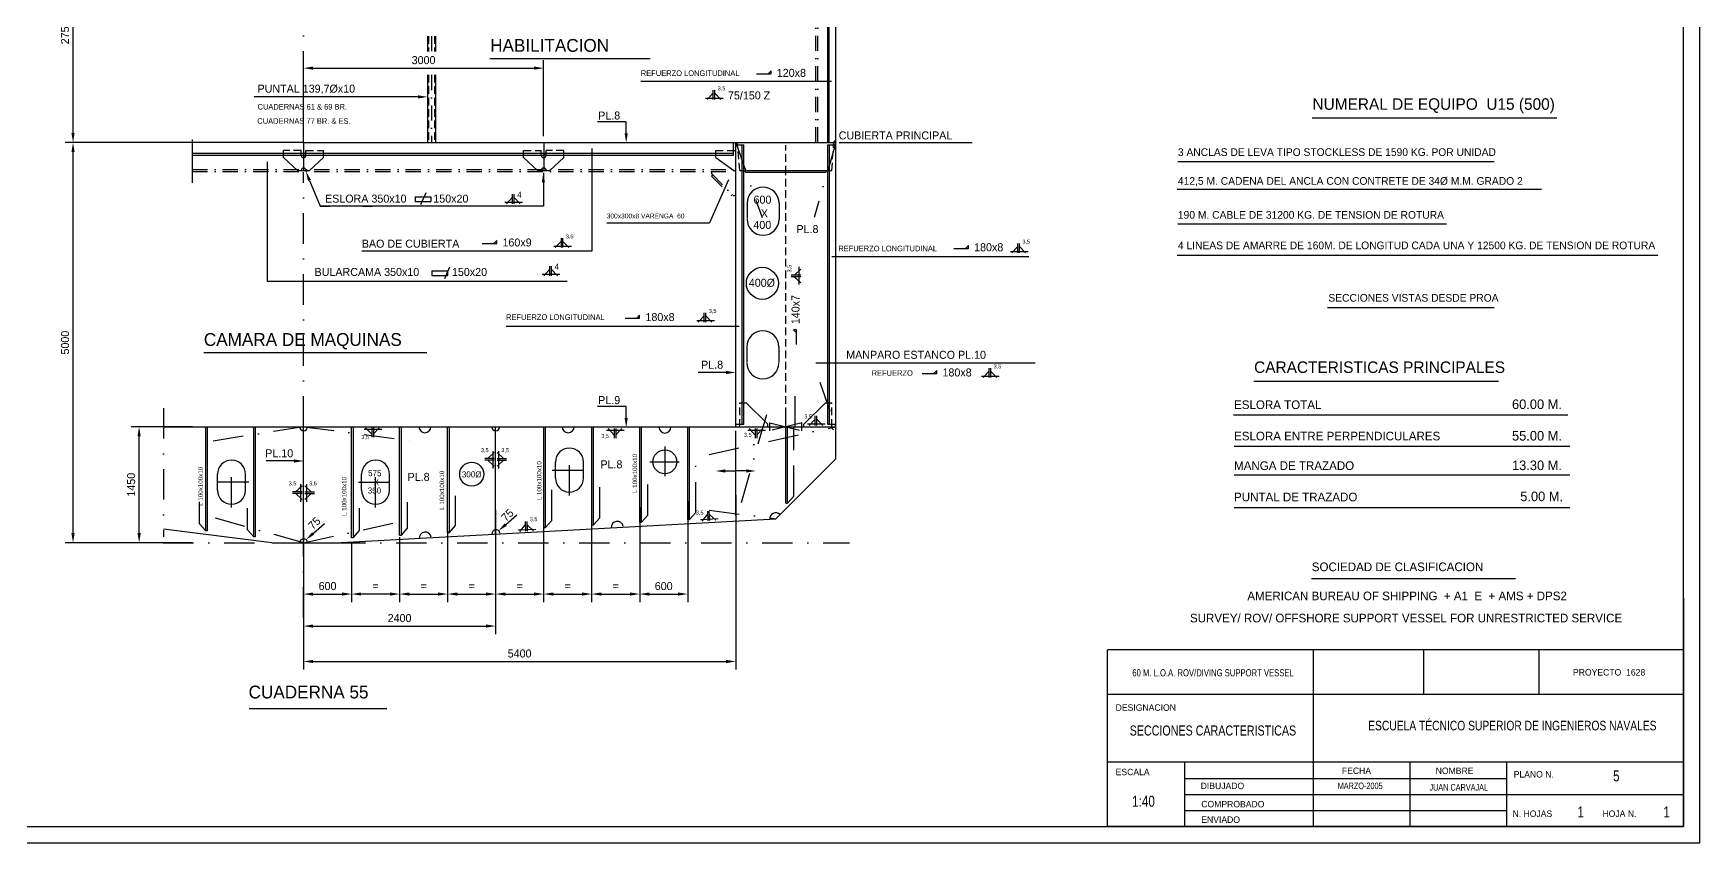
# Model space of a CAD drawing. Extents: x 24741 to 58381, y 5257 to 29017.
# Drawn here: x 37561 to 58381, y 5257 to 15368 of the extents above; entities that cross this region are included whole.
import ezdxf
from ezdxf.enums import TextEntityAlignment as Align

# ---------------------------------------------------------------- set-up
doc = ezdxf.new("R2010")
doc.units = 0
doc.header["$LTSCALE"] = 30
doc.header["$MEASUREMENT"] = 0
for name, pattern in [('RAYITAS2', [4.7625, 3.175, -1.5875]), ('RAYITASX2', [19.05, 12.7, -6.35]), ('TRAZO_Y_PUNTO', [25.4, 12.7, -6.35, 0, -6.35]), ('TRAZO_Y_PUNTO2', [12.7, 6.35, -3.175, 0, -3.175])]:
    doc.linetypes.add(name, pattern=pattern)
doc.layers.get('0').update_dxf_attribs({"linetype": 'CONTINUOUS'})
doc.layers.get('DEFPOINTS').update_dxf_attribs({"linetype": 'CONTINUOUS'})
for name, color, linetype in [('BORDE', 7, 'CONTINUOUS'), ('CASETAS', 3, 'CONTINUOUS'), ('CONTORNOS', 7, 'CONTINUOUS'), ('CUADERNA', 7, 'CONTINUOUS'), ('D', 3, 'CONTINUOUS'), ('DIBUJOS', 3, 'CONTINUOUS'), ('TX', 3, 'CONTINUOUS')]:
    doc.layers.add(name, color=color, linetype=linetype)
doc.styles.add('CN', font='Gothic.TTF', dxfattribs={"width": 0.8})
doc.styles.get("Standard").update_dxf_attribs({"font": 'Gothic.TTF'})
doc.dimstyles.new('CN', dxfattribs={"dimscale": 40, "dimtxt": 2.5, "dimasz": 3, "dimexe": 2.5, "dimexo": 2, "dimgap": 0.018, "dimtad": 1, "dimdec": 4, "dimlfac": 40, "dimzin": 12, "dimdsep": 46, "dimtxsty": 'Standard', "dimcen": 0.018, "dimclrd": 1, "dimclre": 1, "dimclrt": 3, "dimadec": 0, "dimazin": 0, "dimtfac": 0.2, "dimtdec": 4, "dimtmove": 2, "dimatfit": 3, "dimfxl": 0, "dimtolj": 1, "dimtzin": 12, "dimarcsym": 0})

# ---------------------------------------------------------------- blocks, each defined once
blk = doc.blocks.new('*D11')
at = {"color": 1, "linetype": 'ByBlock'}
for p, q in [((39546, 14004), (37957, 14004)), ((38057, 9124), (38057, 13884)), ((39546, 9004), (37957, 9004))]:
    blk.add_line(p, q, dxfattribs=at)
for points in [[(38037, 13884), (38077, 13884), (38057, 14004)], [(38037, 9124), (38077, 9124), (38057, 9004)]]:
    blk.add_solid(points, dxfattribs=at)
at = {"layer": 'DEFPOINTS', "color": 0, "linetype": 'ByBlock'}
for p in [(38057, 14004), (39626, 14004), (39626, 9004)]:
    blk.add_point(p, dxfattribs=at)
at = {"color": 3, "linetype": 'ByBlock'}
blk.add_text('5000', height=100, rotation=90, dxfattribs=at).set_placement((37957, 11504), align=Align.MIDDLE_CENTER)
blk = doc.blocks.new('*D12')
at = {"color": 1, "linetype": 'ByBlock'}
for p, q in [((39550, 10454), (38783, 10454)), ((38883, 9124), (38883, 10334)), ((39546, 9004), (38783, 9004))]:
    blk.add_line(p, q, dxfattribs=at)
for points in [[(38863, 10334), (38903, 10334), (38883, 10454)], [(38863, 9124), (38903, 9124), (38883, 9004)]]:
    blk.add_solid(points, dxfattribs=at)
at = {"layer": 'DEFPOINTS', "color": 0, "linetype": 'ByBlock'}
for p in [(38883, 10454), (39630, 10454), (39626, 9004)]:
    blk.add_point(p, dxfattribs=at)
at = {"color": 3, "linetype": 'ByBlock'}
blk.add_text('1450', height=100, rotation=90, dxfattribs=at).set_placement((38783, 9729), align=Align.MIDDLE_CENTER)
blk = doc.blocks.new('*D13')
at = {"color": 1, "linetype": 'ByBlock'}
for p, q in [((39546, 16754), (37957, 16754)), ((38057, 14124), (38057, 16634)), ((39546, 14004), (37957, 14004))]:
    blk.add_line(p, q, dxfattribs=at)
for points in [[(38037, 16634), (38077, 16634), (38057, 16754)], [(38037, 14124), (38077, 14124), (38057, 14004)]]:
    blk.add_solid(points, dxfattribs=at)
at = {"layer": 'DEFPOINTS', "color": 0, "linetype": 'ByBlock'}
for p in [(38057, 16754), (39626, 16754), (39626, 14004)]:
    blk.add_point(p, dxfattribs=at)
at = {"color": 3, "linetype": 'ByBlock'}
blk.add_text('2750', height=100, rotation=90, dxfattribs=at).set_placement((37957, 15379), align=Align.MIDDLE_CENTER)
blk = doc.blocks.new('*D43')
at = {"color": 1, "linetype": 'ByBlock'}
for p, q in [((43337, 9174), (43337, 7621)), ((40937, 8924), (40937, 7621)), ((41057, 7721), (43217, 7721))]:
    blk.add_line(p, q, dxfattribs=at)
for points in [[(41057, 7741), (41057, 7701), (40937, 7721)], [(43217, 7741), (43217, 7701), (43337, 7721)]]:
    blk.add_solid(points, dxfattribs=at)
at = {"layer": 'DEFPOINTS', "color": 0, "linetype": 'ByBlock'}
for p in [(43337, 9254), (40937, 9004), (43337, 7721)]:
    blk.add_point(p, dxfattribs=at)
at = {"color": 3, "linetype": 'ByBlock'}
blk.add_text('2400', height=100, dxfattribs=at).set_placement((42137, 7821), align=Align.MIDDLE_CENTER)
blk = doc.blocks.new('*D44')
at = {"color": 1, "linetype": 'ByBlock'}
for p, q in [((41537, 9000), (41537, 8263)), ((40937, 8924), (40937, 8263)), ((41057, 8363), (41417, 8363))]:
    blk.add_line(p, q, dxfattribs=at)
for points in [[(41057, 8383), (41057, 8343), (40937, 8363)], [(41417, 8383), (41417, 8343), (41537, 8363)]]:
    blk.add_solid(points, dxfattribs=at)
at = {"layer": 'DEFPOINTS', "color": 0, "linetype": 'ByBlock'}
for p in [(40937, 9004), (41537, 9080), (41537, 8363)]:
    blk.add_point(p, dxfattribs=at)
at = {"color": 3, "linetype": 'ByBlock'}
blk.add_text('600', height=100, dxfattribs=at).set_placement((41237, 8463), align=Align.MIDDLE_CENTER)
blk = doc.blocks.new('*D46')
at = {"color": 1, "linetype": 'ByBlock'}
for p, q in [((41537, 9000), (41537, 8263)), ((42137, 9075), (42137, 8263)), ((42017, 8363), (41657, 8363))]:
    blk.add_line(p, q, dxfattribs=at)
for points in [[(41657, 8383), (41657, 8343), (41537, 8363)], [(42017, 8383), (42017, 8343), (42137, 8363)]]:
    blk.add_solid(points, dxfattribs=at)
at = {"layer": 'DEFPOINTS', "color": 0, "linetype": 'ByBlock'}
for p in [(41537, 9080), (42137, 9155), (41537, 8363)]:
    blk.add_point(p, dxfattribs=at)
at = {"color": 3, "linetype": 'ByBlock'}
blk.add_text('=', height=100, dxfattribs=at).set_placement((41837, 8463), align=Align.MIDDLE_CENTER)
blk = doc.blocks.new('*D47')
at = {"color": 1, "linetype": 'ByBlock'}
for p, q in [((42137, 9075), (42137, 8263)), ((42737, 9150), (42737, 8263)), ((42257, 8363), (42617, 8363))]:
    blk.add_line(p, q, dxfattribs=at)
for points in [[(42257, 8383), (42257, 8343), (42137, 8363)], [(42617, 8383), (42617, 8343), (42737, 8363)]]:
    blk.add_solid(points, dxfattribs=at)
at = {"layer": 'DEFPOINTS', "color": 0, "linetype": 'ByBlock'}
for p in [(42737, 9230), (42137, 9155), (42737, 8363)]:
    blk.add_point(p, dxfattribs=at)
at = {"color": 3, "linetype": 'ByBlock'}
blk.add_text('=', height=100, dxfattribs=at).set_placement((42437, 8463), align=Align.MIDDLE_CENTER)
blk = doc.blocks.new('*D48')
at = {"color": 1, "linetype": 'ByBlock'}
for p, q in [((42737, 9075), (42737, 8263)), ((43337, 9150), (43337, 8263)), ((42857, 8363), (43217, 8363))]:
    blk.add_line(p, q, dxfattribs=at)
for points in [[(42857, 8383), (42857, 8343), (42737, 8363)], [(43217, 8383), (43217, 8343), (43337, 8363)]]:
    blk.add_solid(points, dxfattribs=at)
at = {"layer": 'DEFPOINTS', "color": 0, "linetype": 'ByBlock'}
for p in [(43337, 9230), (42737, 9155), (43337, 8363)]:
    blk.add_point(p, dxfattribs=at)
at = {"color": 3, "linetype": 'ByBlock'}
blk.add_text('=', height=100, dxfattribs=at).set_placement((43037, 8463), align=Align.MIDDLE_CENTER)
blk = doc.blocks.new('*D49')
at = {"color": 1, "linetype": 'ByBlock'}
for p, q in [((43337, 9174), (43337, 8263)), ((43937, 9300), (43937, 8263)), ((43457, 8363), (43817, 8363))]:
    blk.add_line(p, q, dxfattribs=at)
for points in [[(43457, 8383), (43457, 8343), (43337, 8363)], [(43817, 8383), (43817, 8343), (43937, 8363)]]:
    blk.add_solid(points, dxfattribs=at)
at = {"layer": 'DEFPOINTS', "color": 0, "linetype": 'ByBlock'}
for p in [(43937, 9380), (43337, 9254), (43937, 8363)]:
    blk.add_point(p, dxfattribs=at)
at = {"color": 3, "linetype": 'ByBlock'}
blk.add_text('=', height=100, dxfattribs=at).set_placement((43637, 8463), align=Align.MIDDLE_CENTER)
blk = doc.blocks.new('*D50')
at = {"color": 1, "linetype": 'ByBlock'}
for p, q in [((44537, 9375), (44537, 8263)), ((43937, 9300), (43937, 8263)), ((44057, 8363), (44417, 8363))]:
    blk.add_line(p, q, dxfattribs=at)
for points in [[(44057, 8383), (44057, 8343), (43937, 8363)], [(44417, 8383), (44417, 8343), (44537, 8363)]]:
    blk.add_solid(points, dxfattribs=at)
at = {"layer": 'DEFPOINTS', "color": 0, "linetype": 'ByBlock'}
for p in [(43937, 9380), (44537, 9455), (44537, 8363)]:
    blk.add_point(p, dxfattribs=at)
at = {"color": 3, "linetype": 'ByBlock'}
blk.add_text('=', height=100, dxfattribs=at).set_placement((44237, 8463), align=Align.MIDDLE_CENTER)
blk = doc.blocks.new('*D51')
at = {"color": 1, "linetype": 'ByBlock'}
for p, q in [((44537, 9375), (44537, 8263)), ((45137, 9450), (45137, 8263)), ((44657, 8363), (45017, 8363))]:
    blk.add_line(p, q, dxfattribs=at)
for points in [[(44657, 8383), (44657, 8343), (44537, 8363)], [(45017, 8383), (45017, 8343), (45137, 8363)]]:
    blk.add_solid(points, dxfattribs=at)
at = {"layer": 'DEFPOINTS', "color": 0, "linetype": 'ByBlock'}
for p in [(44537, 9455), (45137, 9530), (45137, 8363)]:
    blk.add_point(p, dxfattribs=at)
at = {"color": 3, "linetype": 'ByBlock'}
blk.add_text('=', height=100, dxfattribs=at).set_placement((44837, 8463), align=Align.MIDDLE_CENTER)
blk = doc.blocks.new('*D45')
at = {"color": 1, "linetype": 'ByBlock'}
for p, q in [((45137, 9450), (45137, 8263)), ((45737, 9525), (45737, 8263)), ((45257, 8363), (45617, 8363))]:
    blk.add_line(p, q, dxfattribs=at)
for points in [[(45257, 8383), (45257, 8343), (45137, 8363)], [(45617, 8383), (45617, 8343), (45737, 8363)]]:
    blk.add_solid(points, dxfattribs=at)
at = {"layer": 'DEFPOINTS', "color": 0, "linetype": 'ByBlock'}
for p in [(45737, 9605), (45137, 9530), (45737, 8363)]:
    blk.add_point(p, dxfattribs=at)
at = {"color": 3, "linetype": 'ByBlock'}
blk.add_text('600', height=100, dxfattribs=at).set_placement((45437, 8463), align=Align.MIDDLE_CENTER)
blk = doc.blocks.new('*D62')
at = {"color": 1, "linetype": 'ByBlock'}
for p, q in [((46337, 9600), (46337, 7421)), ((40937, 7883), (40937, 7421)), ((41057, 7521), (46217, 7521))]:
    blk.add_line(p, q, dxfattribs=at)
for points in [[(41057, 7541), (41057, 7501), (40937, 7521)], [(46217, 7541), (46217, 7501), (46337, 7521)]]:
    blk.add_solid(points, dxfattribs=at)
at = {"layer": 'DEFPOINTS', "color": 0, "linetype": 'ByBlock'}
for p in [(46337, 9680), (40937, 7963), (46337, 7521)]:
    blk.add_point(p, dxfattribs=at)
at = {"color": 3, "linetype": 'ByBlock'}
blk.add_text('5400', height=100, dxfattribs=at).set_placement((43637, 7621), align=Align.MIDDLE_CENTER)
blk = doc.blocks.new('*D55')
at = {"color": 1, "linetype": 'ByBlock'}
for p, q in [((40937, 14084), (40937, 15033)), ((43937, 14084), (43937, 15033)), ((41057, 14933), (43817, 14933))]:
    blk.add_line(p, q, dxfattribs=at)
for points in [[(41057, 14953), (41057, 14913), (40937, 14933)], [(43817, 14953), (43817, 14913), (43937, 14933)]]:
    blk.add_solid(points, dxfattribs=at)
at = {"layer": 'DEFPOINTS', "color": 0, "linetype": 'ByBlock'}
for p in [(43937, 14933), (40937, 14004), (43937, 14004)]:
    blk.add_point(p, dxfattribs=at)
at = {"color": 3, "linetype": 'ByBlock'}
blk.add_text('3000', height=100, dxfattribs=at).set_placement((42437, 15033), align=Align.MIDDLE_CENTER)

msp = doc.modelspace()

# ---------------------------------------------------------------- linework, layer by layer
at = {"color": 3}
for p, q in [((58380.721039, 5257.4178338), (58380.721039, 29017.4178338)), ((43265.9448822, 15052.6094795), (45267.6188728, 15052.6094795)), ((53539.4797959, 14311.1634785), (56596.9008047, 14311.1634785)), ((42331.7676365, 13325.5579764), (42528.3410292, 13325.5579764)), ((42331.7676365, 13325.5579764), (42331.7676365, 13266.2526357)), ((42331.7676365, 13325.5579764), (42331.7676365, 13266.2526357)), ((42331.7676365, 13325.5579764), (42528.3410292, 13325.5579764)), ((42465.289161, 13373.7434299), (42400.3829575, 13227.3336416)), ((42465.289161, 13373.7434299), (42400.3829575, 13227.3336416)), ((42528.3410292, 13325.5579764), (42528.3410292, 13266.2526357)), ((42528.3410292, 13325.5579764), (42528.3410292, 13266.2526357)), ((42331.7676365, 13266.2526357), (42528.3410292, 13266.2526357)), ((42331.7676365, 13266.2526357), (42528.3410292, 13266.2526357)), ((42538.2392697, 12400.2244221), (42538.2392697, 12340.9190813)), ((42538.2392697, 12400.2244221), (42734.8126624, 12400.2244221)), ((42538.2392697, 12340.9190813), (42734.8126624, 12340.9190813)), ((42761.8002952, 12448.4098756), (42696.8940917, 12302.0000873)), ((42734.8126624, 12400.2244221), (42734.8126624, 12340.9190813)), ((53732.0493337, 11940.8734771), (55812.4053553, 11940.8734771)), ((39691.6780058, 11378.7000349), (42475.9960566, 11378.7000349)), ((52810.4455865, 11023.8773426), (55866.8419424, 11023.8773426)), ((53530.5097729, 8558.8349003), (56078.5815349, 8558.8349003)), ((40258.08443, 6933.6898687), (41979.2575596, 6933.6898687)), ((24740.721039, 5257.4178338), (58380.721039, 5257.4178338))]:
    msp.add_line(p, q, dxfattribs=at)
at = {"color": 2}
for p, q in [((58180.721039, 5457.4178338), (58180.721039, 28817.4178338)), ((46596.208773, 14861.8440544), (46777.7978502, 14861.8440544)), ((46777.7978502, 14899.2894868), (46741.9788811, 14861.8440544)), ((46777.7978502, 14861.8440544), (46777.7978502, 14899.2894868)), ((43168.9392552, 12743.0614817), (43350.5283324, 12743.0614817)), ((43350.5283324, 12780.506914), (43314.7093633, 12743.0614817)), ((43350.5283324, 12743.0614817), (43350.5283324, 12780.506914)), ((49243.4579842, 12716.3317154), (49207.6390151, 12678.8862831)), ((49243.4579842, 12678.8862831), (49243.4579842, 12716.3317154)), ((49061.868907, 12678.8862831), (49243.4579842, 12678.8862831)), ((44955.1046632, 11811.1846137), (45136.6937404, 11811.1846137)), ((45136.6937404, 11848.630046), (45100.8747714, 11811.1846137)), ((45136.6937404, 11811.1846137), (45136.6937404, 11848.630046)), ((47095.9124833, 11662.099199), (47058.4670509, 11662.099199)), ((47058.4670509, 11662.099199), (47095.9124833, 11626.2802299)), ((47095.9124833, 11480.5101218), (47095.9124833, 11662.099199)), ((48666.5069615, 11119.091112), (48848.0960387, 11119.091112)), ((48848.0960387, 11156.5365444), (48812.2770696, 11119.091112)), ((48848.0960387, 11119.091112), (48848.0960387, 11156.5365444)), ((53555.022715, 7106.5798449), (53555.022715, 7669.7083366)), ((54935.4009454, 7106.5798449), (54935.4009454, 7669.7083366)), ((53555.022715, 6261.8871075), (53555.022715, 7106.5798449)), ((24978.4085842, 5457.4178338), (58180.721039, 5457.4178338))]:
    msp.add_line(p, q, dxfattribs=at)
at = {"color": 1}
for p, q in [((42487.2942657, 15333.4864919), (42487.2942657, 15139.6363243)), ((42587.2942657, 15333.4864919), (42587.2942657, 15139.6363243)), ((42487.2942657, 14848.8610728), (42487.2942657, 14003.7902414)), ((42587.2942657, 14848.8610728), (42587.2942657, 14003.7902414)), ((47532.9213038, 14767.7269415), (45150.9626969, 14767.7269415)), ((42367.2942657, 14573.5860585), (40320.153438, 14573.5860585)), ((44968.3192521, 14262.1590808), (44611.537818, 14262.1590808)), ((44968.3192521, 14118.876092), (44968.3192521, 14262.1590808)), ((46337.4398644, 13973.7902414), (46437.4398644, 13973.7902414)), ((46437.4398644, 10483.7902414), (46437.4398644, 13973.7902414)), ((47487.4442448, 13973.7902414), (47587.4442816, 13973.7902414)), ((47628.3838767, 14002.8687976), (49290.1392967, 14002.8687976)), ((39545.1432617, 13868.7902414), (46307.4396987, 13868.7902414)), ((39545.1432617, 13843.7902414), (46307.4396681, 13843.7902414)), ((40484.3125216, 13764.3612282), (40484.3125216, 12273.4730034)), ((40688.1567387, 13816.2119785), (40862.4442816, 13653.7902414)), ((41186.7318244, 13816.2119785), (41012.4442816, 13653.7902414)), ((43686.2408408, 13818.5947538), (43860.5283837, 13653.7902414)), ((44188.6477223, 13818.5947538), (44014.3601794, 13653.7902414)), ((44545.0325686, 12648.6662557), (44545.0325686, 13928.758059)), ((46086.6299966, 13818.1363827), (46311.6297205, 13653.7902414)), ((46307.4397417, 13903.7902414), (46337.4398644, 13903.7902414)), ((51859.0383368, 13766.0229696), (55812.4053553, 13766.0229696)), ((43933.7465782, 13625.0575316), (43933.7465782, 13208.2140095)), ((46246.5906573, 13539.2682211), (46010.2368277, 12999.6033271)), ((46311.6297205, 13653.7902414), (46336.6297205, 13653.7902414)), ((46437.4398644, 13653.7902414), (47537.4438521, 13653.7902414)), ((46459.4398644, 13631.7902414), (46459.4398644, 13653.7902414)), ((46459.4398644, 13631.7902414), (47465.4438251, 13631.7902414)), ((41011.8137984, 13530.1979613), (41143.3139761, 13208.2140095)), ((51851.3312646, 13419.4162878), (56405.5604125, 13419.4162878)), ((43933.7465782, 13208.2140095), (41143.3139761, 13208.2140095)), ((41143.3139761, 13208.2140095), (41263.3139761, 13208.2140095)), ((43933.7465782, 13208.2140095), (41674.2511289, 13208.2140095)), ((41674.2511289, 13208.2140095), (41794.2511289, 13208.2140095)), ((44724.8680468, 12999.6033271), (46010.2368277, 12999.6033271)), ((51859.0383368, 12988.0832599), (55219.2501849, 12988.0832599)), ((41665.1862911, 12648.6662557), (44545.0325686, 12648.6662557)), ((49998.8824147, 12575.7922416), (47536.3327449, 12575.7922416)), ((51851.3312646, 12595.2621903), (57859.7471213, 12595.2621903)), ((40484.3125216, 12273.4730034), (44228.8548938, 12273.4730034)), ((46381.3576137, 11705.8618051), (43467.5040402, 11705.8618051)), ((47338.8722097, 11251.2640044), (50080.0616299, 11251.2640044)), ((46217.4398644, 11130.8696773), (45865.7076107, 11130.8696773)), ((44968.3192521, 10706.9686779), (44611.537818, 10706.9686779)), ((44968.3192521, 10563.6856892), (44968.3192521, 10706.9686779)), ((46467.4398644, 10753.7902414), (46737.4398644, 10483.7902414)), ((47457.4402938, 10753.7902414), (47187.4399625, 10483.7902414)), ((46737.4398644, 10453.7902414), (46737.4398644, 10483.7902414)), ((52557.8006361, 10602.2894633), (56733.3642156, 10602.2894633)), ((52563.8608502, 10208.6182934), (56757.6056929, 10208.6182934)), ((40817.4393999, 10025.2539254), (40471.3457355, 10025.2539254)), ((46206.7554134, 9900.3740949), (46337.5210726, 9900.3740949)), ((46468.2867318, 9900.3740949), (46337.5210726, 9900.3740949)), ((52563.8608502, 9851.2860792), (56757.6056929, 9851.2860792)), ((52563.8608502, 9445.5019241), (56757.6056929, 9445.5019241)), ((41021.9904151, 9089.947909), (41198.2739991, 9243.0828375)), ((43426.5377217, 9199.3782694), (43602.8213057, 9352.513198))]:
    msp.add_line(p, q, dxfattribs=at)
at = {"color": 6, "linetype": 'RAYITAS2'}
for p, q in [((42499.2942657, 15333.4864919), (42499.2942657, 15139.6363243)), ((42575.2942657, 15333.4864919), (42575.2942657, 15139.6363243)), ((42499.2942657, 14848.8610728), (42499.2942657, 14003.7902414)), ((42575.2942657, 14848.8610728), (42575.2942657, 14003.7902414))]:
    msp.add_line(p, q, dxfattribs=at)
at = {"color": 6, "linetype": 'TRAZO_Y_PUNTO2'}
for p, q in [((42537.2942657, 15333.4864919), (42537.2942657, 15139.6363243)), ((42537.2942657, 14848.8610728), (42537.2942657, 14003.7902414)), ((39545.1432617, 13666.2902414), (46337.4398644, 13666.2902414)), ((39545.1432617, 13641.2902414), (46337.4398644, 13641.2902414)), ((46047.2368014, 13601.4933044), (46032.6279365, 13584.9894709)), ((46032.6279365, 13584.9894709), (46278.9745217, 13338.6428857)), ((46037.4398644, 13611.2902414), (46307.4398644, 13341.2902414)), ((46294.6687595, 13354.0613463), (46278.9745217, 13338.6428857)), ((46307.4398644, 13341.2902414), (46337.4398644, 13341.2902414)), ((46478.1238595, 13245.0930076), (46478.1238595, 13045.0930076)), ((46475.4079248, 11452.1375826), (46475.4079248, 11252.1375826)), ((46875.4079248, 11452.1375826), (46875.4079248, 11252.1375826))]:
    msp.add_line(p, q, dxfattribs=at)
at = {"color": 6}
for p, q in [((45980.0050837, 14539.8483851), (46055.8293803, 14620.2102828)), ((46055.8293803, 14539.8483851), (46055.8293803, 14659.0469686)), ((46076.3766997, 14539.8483851), (46076.3766997, 14659.0469686)), ((46150.6177583, 14539.8483851), (46076.3766997, 14618.532298)), ((45961.00843, 14559.5620382), (46181.4670307, 14559.5620382)), ((39545.1432617, 13788.7159263), (39545.1432617, 13498.651546)), ((46037.4398644, 13611.2902414), (46037.4398644, 13641.2902414)), ((43547.4262607, 13239.4872042), (43547.4262607, 13358.6857878)), ((43567.9735802, 13239.4872042), (43567.9735802, 13358.6857878)), ((43452.6053105, 13259.2008574), (43673.0639111, 13259.2008574)), ((43471.6019641, 13239.4872042), (43547.4262607, 13319.849102)), ((43642.2146387, 13239.4872042), (43567.9735802, 13318.1711172)), ((46878.1238595, 13245.0930076), (46878.1238595, 13045.0930076)), ((44063.3695802, 12710.2708933), (44283.8281808, 12710.2708933)), ((44082.3662338, 12690.5572402), (44158.1905304, 12770.9191379)), ((44158.1905304, 12690.5572402), (44158.1905304, 12809.7558237)), ((44178.7378499, 12690.5572402), (44178.7378499, 12809.7558237)), ((44252.9789084, 12690.5572402), (44178.7378499, 12769.2411532)), ((49787.5820932, 12624.3331351), (49863.4063898, 12704.6950328)), ((49863.4063898, 12624.3331351), (49863.4063898, 12743.5317186)), ((49883.9537092, 12624.3331351), (49883.9537092, 12743.5317186)), ((49958.1947678, 12624.3331351), (49883.9537092, 12703.017048)), ((49768.5854395, 12644.0467882), (49989.0440402, 12644.0467882)), ((43918.5588118, 12359.7365892), (44139.0174124, 12359.7365892)), ((43937.5554654, 12340.0229361), (44013.379762, 12420.3848338)), ((44013.379762, 12340.0229361), (44013.379762, 12459.2215196)), ((44033.9270815, 12340.0229361), (44033.9270815, 12459.2215196)), ((44108.16814, 12340.0229361), (44033.9270815, 12418.7068491)), ((47148.4167248, 12345.3771603), (47029.2181412, 12345.3771603)), ((47148.4167248, 12324.8298409), (47029.2181412, 12324.8298409)), ((47148.4167248, 12249.0055443), (47068.054827, 12324.8298409)), ((47148.4167248, 12419.6182189), (47069.7328118, 12345.3771603)), ((47128.7030716, 12230.0088906), (47128.7030716, 12450.4674913)), ((45944.3559384, 11758.6803722), (45944.3559384, 11877.8789557)), ((45964.9032579, 11758.6803722), (45964.9032579, 11877.8789557)), ((45849.5349882, 11778.3940253), (46069.9935888, 11778.3940253)), ((45868.5316418, 11758.6803722), (45944.3559384, 11839.0422699)), ((46039.1443164, 11758.6803722), (45964.9032579, 11837.3642852)), ((49408.5080947, 11086.3005237), (49628.9666954, 11086.3005237)), ((49427.5047484, 11066.5868705), (49503.329045, 11146.9487683)), ((49503.329045, 11066.5868705), (49503.329045, 11185.785454)), ((49523.8763644, 11066.5868705), (49523.8763644, 11185.785454)), ((49598.117423, 11066.5868705), (49523.8763644, 11145.2707835)), ((41694.2688968, 10421.5837427), (41914.7274975, 10421.5837427)), ((41713.2655504, 10441.2973959), (41789.0898471, 10360.9354981)), ((41789.0898471, 10441.2973959), (41789.0898471, 10322.0988124)), ((41809.6371665, 10441.2973959), (41809.6371665, 10322.0988124)), ((41883.8782251, 10441.2973959), (41809.6371665, 10362.6134829)), ((44723.6643241, 10410.1295484), (44944.1229248, 10410.1295484)), ((44742.6609778, 10429.8432016), (44818.4852744, 10349.4813038)), ((44818.4852744, 10429.8432016), (44818.4852744, 10310.644618)), ((44839.0325939, 10429.8432016), (44839.0325939, 10310.644618)), ((44913.2736524, 10429.8432016), (44839.0325939, 10351.1592886)), ((46486.4949119, 10410.1295484), (46706.9535126, 10410.1295484)), ((46505.4915655, 10429.8432016), (46581.3158622, 10349.4813038)), ((46581.3158622, 10429.8432016), (46581.3158622, 10310.644618)), ((46601.8631816, 10429.8432016), (46601.8631816, 10310.644618)), ((46676.1042402, 10429.8432016), (46601.8631816, 10351.1592886)), ((47233.9283483, 10488.8795788), (47454.386949, 10488.8795788)), ((47252.925002, 10469.1659257), (47328.7492986, 10549.5278235)), ((47328.7492986, 10469.1659257), (47328.7492986, 10588.3645092)), ((47349.296618, 10469.1659257), (47349.296618, 10588.3645092)), ((47423.5376766, 10469.1659257), (47349.296618, 10547.8498387)), ((43319.9429827, 10034.764956), (43200.7443992, 10034.7652485)), ((43319.9430331, 10055.3122755), (43200.7444496, 10055.312568)), ((43319.9432192, 10131.1365721), (43239.5811354, 10055.3124727)), ((43319.9428005, 9960.5238975), (43241.2590698, 10034.7651491)), ((43300.2296127, 10150.1332741), (43300.2290717, 9929.6746734)), ((43354.9358404, 10131.1365292), (43435.2977382, 10055.3122325)), ((43354.9358404, 10055.3122325), (43474.1344239, 10055.3122325)), ((43354.9358404, 10034.7649131), (43474.1344239, 10034.7649131)), ((43354.9358404, 9960.5238545), (43433.6197534, 10034.7649131)), ((43374.6494936, 10150.1331828), (43374.6494936, 9929.6745821)), ((40918.9167018, 9619.7340708), (40799.7181183, 9619.7343633)), ((40918.9167523, 9640.2813903), (40799.7181687, 9640.2816828)), ((40918.9169383, 9716.1056869), (40838.5548545, 9640.2815875)), ((40918.9165197, 9545.4930123), (40840.2327889, 9619.7342639)), ((40899.2033318, 9735.1023889), (40899.2027908, 9514.6437882)), ((40953.9095595, 9716.1056439), (41034.2714573, 9640.2813473)), ((40953.9095595, 9640.2813473), (41073.1081431, 9640.2813473)), ((40953.9095595, 9545.4929693), (41032.5934725, 9619.7340279)), ((40953.9095595, 9619.7340279), (41073.1081431, 9619.7340279)), ((40973.6232127, 9735.1022976), (40973.6232127, 9514.6436969)), ((45992.8324634, 9279.2583898), (45986.5940916, 9398.2936158)), ((46013.3516235, 9280.3337534), (46007.1132517, 9399.3689794)), ((46962.3726873, 9499.8192455), (46984.3726873, 9499.8192455)), ((43619.9901161, 9163.324469), (43840.1465859, 9174.8623807)), ((43639.9924683, 9144.6320408), (43711.5070336, 9228.8521425)), ((43715.7128504, 9148.6003779), (43709.4744785, 9267.6356039)), ((43736.2320104, 9149.6757415), (43729.9936386, 9268.7109675)), ((43810.3713242, 9153.5612183), (43732.1140126, 9228.2518209)), ((43937.438608, 9195.9028946), (43959.438608, 9195.9028946)), ((44537.4387, 9229.3636734), (44559.4387, 9229.3636734)), ((45137.4387921, 9263.1044529), (45159.4387921, 9263.1044529)), ((45737.4388841, 9294.3087032), (45759.4388841, 9294.3087032)), ((45897.1097291, 9293.982481), (46117.2661989, 9305.5203926)), ((45917.1120814, 9275.2900527), (45988.6266467, 9359.5101544)), ((46087.4909373, 9284.2192302), (46009.2336257, 9358.9098328)), ((39737.4383319, 9154.8653068), (39715.4383319, 9154.8653608)), ((40337.4382399, 9079.8638499), (40315.4382399, 9079.8639039)), ((41537.4382399, 9068.1588325), (41559.4382399, 9068.1588325)), ((42137.4383319, 9099.2708238), (42159.4383319, 9099.2708238)), ((42737.438424, 9130.4648595), (42759.438424, 9130.4648595))]:
    msp.add_line(p, q, dxfattribs=at)
at = {"color": 7}
for p, q in [((40937.4442816, 14003.7902414), (39182.1595099, 14003.7945489)), ((40937.4442816, 14003.7902414), (47587.4442816, 14003.7902414)), ((40937.4442816, 14003.7902414), (40937.4442816, 13653.7902414)), ((43937.4442816, 14003.7902414), (43937.4442816, 13653.7902414)), ((46337.4398644, 10453.7902414), (46337.4398644, 14003.7902414)), ((40862.4442816, 13653.7902414), (41012.4442816, 13653.7902414)), ((43862.4442816, 13653.7902414), (44012.4442816, 13653.7902414)), ((46837.4385147, 9303.7902414), (47587.4394349, 10053.7902414)), ((41331.9740389, 9003.7902414), (46837.4385147, 9303.7902414))]:
    msp.add_line(p, q, dxfattribs=at)
at = {"color": 6, "linetype": 'RAYITASX2'}
for p, q in [((39545.1432617, 14041.5957976), (39545.1432617, 13788.7159263)), ((45451.071236, 10208.3134804), (45451.071236, 9836.6891285)), ((45265.1411645, 10014.7591955), (45629.2543515, 10014.7591955)), ((46984.3726873, 9499.8192185), (47062.3727943, 9586.9908858)), ((45759.4388841, 9294.3086762), (45837.438991, 9381.4803434)), ((39715.4383319, 9154.8653338), (39637.4384389, 9242.0371924)), ((40315.4382399, 9079.8638769), (40237.4383469, 9167.0357355)), ((42159.4383319, 9099.2707968), (42237.4384389, 9186.4424641)), ((42759.438424, 9130.4648325), (42837.4385309, 9217.6364997)), ((43959.438608, 9195.9028676), (44037.438715, 9283.0745348)), ((44559.4387, 9229.3636464), (44637.438807, 9316.5353137)), ((45159.4387921, 9263.1044259), (45237.438899, 9350.2760931)), ((41559.4382399, 9068.1588055), (41637.4383469, 9155.3304727))]:
    msp.add_line(p, q, dxfattribs=at)
at = {"color": 6, "linetype": 'TRAZO_Y_PUNTO'}
for p, q in [((46337.4398644, 14003.7902414), (46666.4151669, 13066.3904782)), ((47587.4442816, 14003.7902414), (47316.4511616, 13066.3904782)), ((47388.0783631, 11010.0448979), (47587.4399112, 10441.9734755)), ((39185.4259085, 10685.3484787), (39185.4259085, 9076.058087)), ((40937.4399257, 10453.7902414), (39773.1286201, 10268.4090139)), ((40937.4399257, 10453.7902414), (42399.2865055, 10265.0344386)), ((46003.0908431, 10108.3307594), (47587.4399257, 10453.7902414)), ((46720.5943868, 10601.9280405), (46337.4389761, 9276.544609)), ((46762.4398644, 10403.7902414), (46762.4398644, 10503.7902414)), ((46762.4398644, 10503.7902414), (47162.4398644, 10403.7902414)), ((47162.4398644, 10503.7902414), (46762.4398644, 10403.7902414)), ((47162.4398644, 10403.7902414), (47162.4398644, 10503.7902414)), ((44044.2264309, 9911.7902414), (44476.681191, 9911.7902414)), ((40252.6519047, 9760.3819219), (39820.1971446, 9760.3829831)), ((41622.2262452, 9760.3802414), (42054.6810052, 9760.3802414)), ((46003.0894466, 9411.522633), (46837.4385147, 9303.7902414)), ((40937.4381466, 9003.7902414), (39761.9458477, 9329.6380826)), ((40937.4381466, 9003.7902414), (42403.2289285, 9323.3986723)), ((39182.1595099, 9003.7902414), (40542.9022542, 9003.7902414)), ((41331.9740389, 9003.7902414), (47758.9876366, 9003.7902414))]:
    msp.add_line(p, q, dxfattribs=at)
at = {"color": 1, "linetype": 'RAYITAS2'}
for p, q in [((46359.1958195, 13973.7902414), (46356.5479403, 14003.7902414)), ((46387.4398644, 13653.7902414), (46359.1958195, 13973.7902414)), ((47537.4438521, 13653.7902414), (47562.4442816, 14003.7902414)), ((40907.4442816, 13903.7902414), (40688.1566312, 13903.7902414)), ((40907.4442816, 13843.5809273), (40907.4442816, 13903.7902414)), ((40967.4442816, 13903.7902414), (41186.7319319, 13903.7902414)), ((40967.4442816, 13843.5809273), (40967.4442816, 13903.7902414)), ((43686.2407363, 13903.7902414), (43906.5604235, 13903.7902414)), ((43906.5604235, 13843.7902414), (43906.5604235, 13903.7902414)), ((44188.6478268, 13903.7902414), (43968.3281396, 13903.7902414)), ((43968.3281396, 13843.7902414), (43968.3281396, 13903.7902414)), ((46086.6301016, 13903.7902414), (46307.4397417, 13903.7902414)), ((46387.4398644, 13653.7902414), (46437.4398644, 13653.7902414)), ((46387.4398644, 10453.7902414), (46387.4398644, 10753.7902414))]:
    msp.add_line(p, q, dxfattribs=at)
at = {"color": 1, "linetype": 'Continuous'}
for p, q in [((46415.4398644, 10483.7902414), (46415.4398644, 13973.7902414)), ((46387.4398644, 10753.7902414), (46467.4398644, 10753.7902414)), ((47457.4402938, 10753.7902414), (47537.4402938, 10753.7902414)), ((46337.4398644, 10483.7902414), (46437.4398644, 10483.7902414)), ((47487.4399625, 10483.7902414), (47587.4399257, 10483.7902414))]:
    msp.add_line(p, q, dxfattribs=at)
at = {"color": 7, "linetype": 'Continuous'}
for p, q in [((39185.4259085, 10453.7902414), (47587.4399257, 10453.7902414)), ((40542.9022542, 9003.7902414), (41331.9740389, 9003.7902414))]:
    msp.add_line(p, q, dxfattribs=at)
at = {"color": 6}
msp.add_circle((46669.5345223, 12244.5699067), 200, dxfattribs=at)
at = {"color": 1}
for centre in [(43037.852779, 9859.915659), (45451.071236, 10014.7591955)]:
    msp.add_circle(centre, 150, dxfattribs=at)
at = {"color": 3}
for centre, radius, start, end in [((47587.4442816, 14003.7902414), 25, 89.9999296981, 180), ((40937.4399257, 10453.7902414), 50, 180, 0), ((42454.287349, 10453.7902414), 75, 180, 0), ((43337.4399257, 10453.7902414), 50, 180, 0), ((44243.6893705, 10453.9564099), 75, 180, 0), ((45452.7574815, 10449.8516395), 75, 180, 0), ((47587.4399257, 10453.7902414), 50, 180, 234.6200690191), ((46837.4385147, 9303.7902414), 75, 45, 187.1250163489), ((43340.3538823, 9117.5292593), 50, 7.1250163489, 187.1250163489), ((44856.2309841, 9196.5920395), 75, 7.1250163489, 187.1250163489), ((40937.4381466, 9003.7902414), 50, 0, 180), ((42457.8491416, 9062.9408024), 75, 7.1250163489, 187.1250163489)]:
    msp.add_arc(centre, radius, start, end, dxfattribs=at)
at = {"color": 1}
for centre, radius, start, end in [((40937.4442816, 13843.5809273), 30, 180, 270.0000703019), ((40937.4442816, 13843.5809273), 30, 269.9999296981, 0), ((40937.4444656, 13654.5656338), 30, 90.0000703019, 180), ((40937.4440975, 13654.5656338), 30, 0, 89.9999296981), ((43935.5285678, 13654.5656338), 30, 90.0000703019, 180), ((43939.3599954, 13654.5656338), 30, 0, 89.9999296981), ((40037.4391976, 9860.38245), 175, 359.9998593962, 179.9998593962), ((41837.4391976, 9860.3802414), 175, 0, 180), ((44259.4393834, 10011.7902414), 175, 0, 180), ((44259.439138, 9811.7902414), 175, 180, 0), ((40037.4389522, 9660.38245), 175, 179.9998593962, 359.9998593962), ((41837.4389522, 9660.3802414), 175, 180, 0)]:
    msp.add_arc(centre, radius, start, end, dxfattribs=at)
at = {"color": 1, "linetype": 'RAYITAS2'}
for centre, start, end in [((43936.5490847, 13844.6149855), 180, 270.0000703019), ((43938.3394785, 13844.6149855), 269.9999296981, 0)]:
    msp.add_arc(centre, 30, start, end, dxfattribs=at)
at = {"color": 6}
for centre, start, end in [((46678.1238595, 13245.0930076), 0, 180), ((46678.1238595, 13045.0930076), 180, 0), ((46675.4079248, 11452.1375826), 360, 180), ((46675.4079248, 11252.1375826), 180, 0)]:
    msp.add_arc(centre, 200, start, end, dxfattribs=at)
at = {"color": 1}
for points in [[(42367.2942657, 14593.5860585), (42367.2942657, 14553.5860585), (42487.2942657, 14573.5860585)], [(44988.3192521, 14118.876092), (44948.3192521, 14118.876092), (44968.3192521, 13998.876092)], [(40993.2984183, 13522.636169), (41030.3291784, 13537.7597536), (40966.4430446, 13641.2902414)], [(43913.7465782, 13505.0575316), (43953.7465782, 13505.0575316), (43933.7465782, 13625.0575316)], [(46217.4398644, 11150.8696773), (46217.4398644, 11110.8696773), (46337.4398644, 11130.8696773)], [(44988.3192521, 10563.6856892), (44948.3192521, 10563.6856892), (44968.3192521, 10443.6856892)], [(40817.4393999, 10045.2539254), (40817.4393999, 10005.2539254), (40937.4393999, 10025.2539254)], [(46206.7554134, 9880.3740949), (46206.7554134, 9920.3740949), (46086.7554134, 9900.3740949)], [(46468.2867318, 9880.3740949), (46468.2867318, 9920.3740949), (46588.2867318, 9900.3740949)], [(43475.1898918, 9214.8410095), (43448.9578798, 9245.038386), (43371.4817564, 9151.2436617)], [(41070.6425852, 9105.410649), (41044.4105732, 9135.6080255), (40966.9344498, 9041.8133013)]]:
    msp.add_solid(points, dxfattribs=at)
at = {"layer": 'BORDE', "color": 6, "linetype": 'RAYITAS2'}
for points in [[(46962.9700495, 13619.2597365), (46962.9700495, 13969.2597365)], [(46962.9700495, 10453.7902414), (46962.9700495, 13619.2597365)]]:
    msp.add_lwpolyline(points, dxfattribs=at)
at = {"layer": 'BORDE', "color": 6, "linetype": 'TRAZO_Y_PUNTO'}
msp.add_lwpolyline([(47078.6820873, 10453.7902414), (47078.6820873, 10919.5414648)], dxfattribs=at)
at = {"layer": 'CONTORNOS', "color": 2}
for p, q in [((58180.721039, 8313.2837556), (58180.721039, 5457.4178338)), ((50980.721039, 7669.7083366), (58180.721039, 7669.7083366)), ((50980.721039, 5457.4178338), (50980.721039, 7666.0066424)), ((58180.721039, 5457.4178338), (50980.721039, 5457.4178338))]:
    msp.add_line(p, q, dxfattribs=at)
at = {"layer": 'CUADERNA'}
for p, q in [((47587.4394349, 10053.7902414), (47587.4477172, 16803.7902414)), ((40542.9022542, 9003.7912096), (39185.4259085, 9173.4791361))]:
    msp.add_line(p, q, dxfattribs=at)
at = {"layer": 'CUADERNA', "color": 1}
for p, q in [((47487.4442816, 14003.7902414), (47487.4474963, 16623.7902414)), ((47502.4442816, 14003.790223), (47502.4474963, 16623.7902414)), ((46307.4396681, 13843.7902414), (46307.4398644, 14003.7902414)), ((47487.4399625, 10483.7902414), (47487.4442448, 13973.7902414)), ((46086.6299966, 13818.1363827), (46086.630028, 13843.7902414)), ((47465.4438251, 13631.7902414), (47465.4438521, 13653.7902414)), ((47187.4399257, 10453.7906095), (47187.4399625, 10483.7902414))]:
    msp.add_line(p, q, dxfattribs=at)
at = {"layer": 'CUADERNA', "color": 6, "linetype": 'TRAZO_Y_PUNTO2'}
for p, q in [((47337.4442816, 14003.7902414), (47337.4470292, 16243.0927482)), ((47362.4442816, 14003.7902414), (47362.4470423, 16253.7902414))]:
    msp.add_line(p, q, dxfattribs=at)
at = {"layer": 'CUADERNA', "color": 1, "linetype": 'Continuous'}
msp.add_line((47509.4399625, 10483.7902414), (47509.4442448, 13973.7902414), dxfattribs=at)
at = {"layer": 'CUADERNA', "color": 1, "linetype": 'RAYITAS2'}
for p, q in [((46086.630028, 13843.7902414), (46086.6301016, 13903.7902414)), ((47537.4399257, 10453.7901801), (47537.4402938, 10753.7902414))]:
    msp.add_line(p, q, dxfattribs=at)
at = {"layer": 'CUADERNA', "color": 6, "linetype": 'TRAZO_Y_PUNTO'}
for points in [[(40937.4442816, 14003.7902414), (40937.4476558, 16753.7902414)], [(40937.4399257, 10453.7902414), (40937.4438251, 13631.7902414)], [(44259.4388707, 9593.955711), (44259.4396682, 10243.9014985)], [(40037.4386849, 9442.5479196), (40037.4394824, 10092.4937071)], [(41837.4386849, 9442.545711), (41837.4394824, 10092.4914985)], [(40937.4370016, 8070.6692795), (40937.4381466, 9003.7902414)]]:
    msp.add_lwpolyline(points, dxfattribs=at)
at = {"layer": 'CUADERNA', "color": 1, "linetype": 'RAYITAS2'}
for points in [[(40688.1567049, 13843.7902414), (40688.1566312, 13903.7902414)], [(41186.7318583, 13843.7902414), (41186.7319319, 13903.7902414)], [(43686.2408099, 13843.7902414), (43686.2407363, 13903.7902414)], [(44188.6477532, 13843.7902414), (44188.6478268, 13903.7902414)]]:
    msp.add_lwpolyline(points, dxfattribs=at)
at = {"layer": 'CUADERNA', "color": 1, "linetype": 'TRAZO_Y_PUNTO'}
for points in [[(40688.1567387, 13816.2119785), (40688.1567049, 13843.7902414)], [(41186.7318244, 13816.2119785), (41186.7318583, 13843.7902414)], [(43686.2408408, 13818.5947538), (43686.2408099, 13843.7902414)], [(44188.6477223, 13818.5947538), (44188.6477532, 13843.7902414)]]:
    msp.add_lwpolyline(points, dxfattribs=at)
at = {"layer": 'CUADERNA', "color": 6, "linetype": 'Continuous'}
for points in [[(46962.3723058, 9499.434514), (46962.3737289, 10659.297839)], [(39715.4383319, 9154.8653608), (39715.4399257, 10453.7917408)], [(39737.4383319, 9154.8653338), (39737.4399257, 10453.7917138)], [(40315.4382399, 9079.8638769), (40315.4399257, 10453.7910046)], [(40337.4382399, 9079.8638499), (40337.4399257, 10453.7909776)], [(41537.4382217, 9065.0604325), (41537.4399257, 10453.7895052)], [(41559.4382232, 9066.2592415), (41559.4399257, 10453.7894782)], [(42137.4382619, 9097.7552238), (42137.4399257, 10453.788769)], [(42159.4382633, 9098.9540328), (42159.4399257, 10453.788742)], [(42737.438302, 9130.4500151), (42737.4399257, 10453.7880328)], [(42759.4383035, 9131.6488241), (42759.4399257, 10453.7880058)], [(43937.4383822, 9195.8395977), (43937.4399257, 10453.7895052)], [(43959.4383837, 9197.0384067), (43959.4399257, 10453.7894782)], [(44537.4384223, 9228.534389), (44537.4399257, 10453.788769)], [(44559.4384238, 9229.733198), (44559.4399257, 10453.788742)], [(45137.4384624, 9261.2291803), (45137.4399257, 10453.7880328)], [(45159.4384639, 9262.4279893), (45159.4399257, 10453.7880058)], [(45737.4385026, 9293.9239716), (45737.4399257, 10453.7872966)], [(45759.438504, 9295.1227806), (45759.4399257, 10453.7872696)], [(46984.3723073, 9500.633323), (46984.3734768, 10453.7902414)]]:
    msp.add_lwpolyline(points, dxfattribs=at)
at = {"layer": 'CUADERNA', "color": 7, "linetype": 'Continuous'}
for points in [[(40937.4381466, 9003.7902414), (40937.4399257, 10453.7902414)], [(43337.4382807, 9113.0706255), (43337.4399257, 10453.7902414)], [(46337.4385638, 9343.8079928), (46337.4398644, 10403.7902414)]]:
    msp.add_lwpolyline(points, dxfattribs=at)
at = {"layer": 'CUADERNA', "color": 6, "linetype": 'RAYITASX2'}
for points in [[(47062.3724132, 9586.9904599), (47062.3734768, 10453.7902414)], [(44637.4385303, 9316.5350045), (44637.4391395, 9813.0556747)], [(45237.4385717, 9350.2757273), (45237.4392316, 9888.0556862)], [(45837.43861, 9381.4799175), (45837.4393236, 9963.0556977)], [(42837.438409, 9217.6363634), (42837.4388635, 9588.0556402)], [(44037.4384893, 9283.0742826), (44037.4390475, 9738.0556632)], [(39637.4384389, 9242.0371924), (39637.4387714, 9513.0588189)], [(40237.4383469, 9167.0357355), (40237.4386794, 9438.057362)], [(41637.4383325, 9155.3304567), (41637.4386794, 9438.0556442)], [(42237.4383707, 9186.4423878), (42237.4387714, 9513.0556287)]]:
    msp.add_lwpolyline(points, dxfattribs=at)
at = {"layer": 'CUADERNA', "color": 1, "linetype": 'Continuous'}
for points in [[(44084.439138, 9811.7904561), (44084.4393834, 10011.7902414)], [(44434.439138, 9811.7900267), (44434.4393834, 10011.7902414)], [(39862.4389522, 9660.3826647), (39862.4391976, 9860.3828795)], [(40212.4389522, 9660.3822353), (40212.4391976, 9860.3820206)], [(41662.4389522, 9660.3804561), (41662.4391976, 9860.3802414)], [(42012.4389522, 9660.3800267), (42012.4391976, 9860.3802414)]]:
    msp.add_lwpolyline(points, dxfattribs=at)
at = {"layer": 'DIBUJOS', "color": 2}
for p, q in [((56369.1442964, 7669.7083366), (56369.1442964, 7106.5798449)), ((58180.721039, 7106.5798449), (50980.721039, 7106.5798449)), ((58180.721039, 6261.8871075), (50980.721039, 6261.8871075)), ((51946.0841675, 6261.8871075), (51946.0841675, 5457.4178338)), ((53555.022715, 5457.4178338), (53555.022715, 6261.8871075)), ((54761.7266256, 5457.4178338), (54761.7266256, 6261.8871075)), ((55968.4305362, 6261.8871075), (55968.4305362, 5457.4178338)), ((51946.0841675, 6060.7697891), (55968.4305362, 6060.7697891)), ((51946.0841675, 5859.6524706), (58180.721039, 5859.6524706)), ((51946.0841675, 5658.5351522), (55968.4305362, 5658.5351522))]:
    msp.add_line(p, q, dxfattribs=at)

# ---------------------------------------------------------------- texts
at = {"color": 7}
for s, height, p in [('HABILITACION', 160, (43268.8657728, 15136.943272)), ('NUMERAL DE EQUIPO  U15 (500)', 144, (53542.9848646, 14412.3640295)), ('CAMARA DE MAQUINAS', 160, (39691.6780058, 11463.0338274)), ('CARACTERISTICAS PRINCIPALES', 144, (52813.9506551, 11125.0778935)), ('SOCIEDAD DE CLASIFICACION', 108, (53534.6139185, 8649.1115801)), ('CUADERNA 55', 160, (40250.8136435, 7059.2359388))]:
    msp.add_text(s, height=height, dxfattribs=at).set_placement(p)
at = {"color": 3}
for s, height, p in [('REFUERZO LONGITUDINAL', 70, (45150.9626969, 14834.653206)), ('120x8', 100, (46850.1460456, 14824.0077436)), ('PUNTAL 139,7%%cx10', 100, (40362.2079284, 14626.3547722)), ('3,5', 50, (46111.7626029, 14655.7277271)), ('75/150 Z', 100, (46240.2691853, 14542.0161806)), ('CUADERNAS 61 & 69 BR.', 70, (40362.2079284, 14415.5947687)), ('PL.8', 100, (44618.3627081, 14291.1454349)), ('CUADERNAS 77 BR. & ES.', 70, (40359.766155, 14237.4533997)), ('CUBIERTA PRINCIPAL', 100, (47623.2974015, 14042.7346792)), ('3 ANCLAS DE LEVA TIPO STOCKLESS DE 1590 KG. POR UNIDAD', 96, (51861.4956304, 13835.8702266)), ('412,5 M. CADENA DEL ANCLA CON CONTRETE DE 34%%c M.M. GRADO 2', 96, (51861.4956304, 13475.7102587)), ('ESLORA 350x10         150x20', 100, (41205.711883, 13252.8821188)), ('4', 75, (43606.4874062, 13313.3875711)), ('300x300x8 VARENGA  60', 60, (44724.8680468, 13056.0426741)), ('X', 100, (46651.0337599, 13068.4555295)), ('190 M. CABLE DE 31200 KG. DE TENSION DE ROTURA', 96, (51861.4956304, 13051.9926495)), ('PL.8', 100, (47095.7023857, 12872.3588213)), ('BAO DE CUBIERTA', 100, (41665.1862911, 12690.099844)), ('160x9', 100, (43422.8765278, 12705.2251708)), ('3,5', 50, (44214.123753, 12806.4365822)), ('REFUERZO LONGITUDINAL', 70, (47619.4649312, 12644.4953581)), ('180x8', 100, (49315.569705, 12645.6798443)), ('3,5', 50, (49919.3396124, 12740.2124771)), ('4 LINEAS DE AMARRE DE 160M. DE LONGITUD CADA UNA Y 12500 KG. DE TENSION DE ROTURA', 96, (51861.4956304, 12670.6468012)), ('BULARCAMA 350x10           150x20', 100, (41074.6848801, 12336.6590774)), ('4', 75, (44072.4409075, 12413.9233029)), ('SECCIONES VISTAS DESDE PROA', 96, (53741.5814919, 12015.4993834)), ('180x8', 100, (45209.0419358, 11773.3483028)), ('3,5', 50, (46000.289161, 11874.5597142)), ('REFUERZO LONGITUDINAL', 70, (43467.5040402, 11787.6527861)), ('PL.8', 100, (45904.1764627, 11177.9946949)), ('MANPARO ESTANCO PL.10', 100, (47717.3390389, 11301.9711274)), ('REFUERZO', 70, (48035.5886813, 11089.4458302)), ('180x8', 100, (48920.4442341, 11081.2548011)), ('3,5', 50, (49559.2622676, 11182.4662126)), ('PL.9', 100, (44618.3627081, 10735.955032)), ('ESLORA TOTAL', 108, (52563.2861738, 10674.119281)), ('60.00 M.', 120, (56035.852499, 10674.119281)), ('3,5', 50, (47194.5378976, 10556.4801668)), ('3,5', 50, (41659.5642353, 10298.7600799)), ('3,5', 50, (44656.8172973, 10313.3837747)), ('3,5', 50, (46440.360439, 10326.9956827)), ('ESLORA ENTRE PERPENDICULARES', 108, (52563.2861738, 10282.7379461)), ('55.00 M.', 120, (56035.852499, 10280.4481111)), ('PL.10', 100, (40458.913964, 10071.8246267)), ('3,5', 50, (43152.8997789, 10136.0331267)), ('3,5', 50, (43408.036467, 10136.0331267)), ('PL.8', 100, (44646.0523716, 9933.4641539)), ('MANGA DE TRAZADO', 108, (52563.2861738, 9913.1002283)), ('13.30 M.', 120, (56035.852499, 9911.0027229)), ('575', 75, (41743.6815079, 9835.3019931)), ('X', 75, (41812.5057712, 9721.7362443)), ('PL.8', 100, (42237.0514212, 9776.6556633)), ('300%%C', 75, (42915.8273189, 9820.1869937)), ('3,5', 50, (40751.873498, 9721.0022414)), ('3,5', 50, (41007.0101861, 9721.0022414)), ('350', 75, (41739.5414329, 9619.0390073)), ('PUNTAL DE TRAZADO', 108, (52563.2861738, 9521.7188934)), ('5.00 M.', 120, (56138.8780015, 9523.38814)), ('3,5', 50, (45838.5930078, 9356.1188509)), ('3,5', 50, (43763.0899555, 9272.5746615)), ('AMERICAN BUREAU OF SHIPPING  + A1  E  + AMS + DPS2', 108, (52729.1747492, 8285.7003724)), ('SURVEY/ ROV/ OFFSHORE SUPPORT VESSEL FOR UNRESTRICTED SERVICE', 108, (52012.2239338, 8009.2128265))]:
    msp.add_text(s, height=height, dxfattribs=at).set_placement(p)
at = {"color": 6}
for s, p in [('600', (46559.2551144, 13239.9077836)), ('400', (46557.5239098, 12924.3190564)), ('400%%c', (46500.6157086, 12201.7526874))]:
    msp.add_text(s, height=100, dxfattribs=at).set_placement(p)
at = {"color": 3}
for s, height, rotation, p in [('3,5', 50, 90, (47032.5373827, 12380.7630635)), ('140x7', 100, 90, (47133.7487941, 11734.4473944)), ('   L 100x100x10', 56.25, 90, (43909.7663647, 9470.0133202)), ('   L 100x100x10', 56.25, 90, (45104.473143, 9561.0611241)), ('   L 100x100x10', 56.25, 90, (39677.5509395, 9399.8365471)), ('   L 100x100x10', 56.25, 90, (41472.6866934, 9273.8658122)), ('   L 100x100x10', 56.25, 90, (42693.934958, 9350.1455571)), ('75', 100, 45, (43467.0342275, 9260.5873617)), ('75', 100, 45, (41054.9064484, 9159.8147529))]:
    msp.add_text(s, height=height, rotation=rotation, dxfattribs=at).set_placement(p)
at = {"layer": 'CASETAS', "color": 3, "style": 'CN', "width": 0.8}
for s, height, p in [('MARZO-2005', 82.31864174, (53858.3160197, 5926.2807706)), ('JUAN CARVAJAL', 82.318641742, (55004.2375265, 5907.8810957))]:
    msp.add_text(s, height=height, dxfattribs=at).set_placement(p)
at = {"layer": 'D', "style": 'CN'}
msp.add_text('PROYECTO  1628', height=80.446927374, dxfattribs=at).set_placement((56797.6221449, 7345.2336494))
at = {"layer": 'D', "color": 2, "style": 'CN'}
for s, height, p in [('DESIGNACION', 80.446927374, (51083.693106, 6904.6580572)), ('ESCALA', 80.44692737, (51083.693106, 6100.1887835)), ('FECHA                           NOMBRE', 80.446927374, (53910.598134, 6115.4736997)), ('PLANO N.', 80.44692737, (56056.9221563, 6071.2278896)), ('DIBUJADO', 80.44692737, (52146.1949386, 5926.3410211)), ('COMPROBADO', 80.44692737, (52153.6372401, 5698.7586159)), ('N. HOJAS                     HOJA N.', 80.446927374, (56042.4417094, 5578.8926941)), ('ENVIADO', 80.44692737, (52153.6372401, 5504.8815209))]:
    msp.add_text(s, height=height, dxfattribs=at).set_placement(p)
at = {"layer": 'TX', "style": 'CN', "width": 0.8}
for s, height, p in [('60 M. L.O.A. ROV/DIVING SUPPORT VESSEL', 89.513265306, (51292.0398814, 7334.9537591)), ('SECCIONES CARACTERISTICAS', 125, (51259.0140441, 6596.116456)), ('ESCUELA TÉCNICO SUPERIOR DE INGENIEROS NAVALES', 120, (54239.2353528, 6659.9193575)), ('5', 137.1977362, (57298.6802736, 6023.1369697)), ('1:40', 137.19773624, (51288.5086662, 5706.3812364)), ('1', 137.1977362, (56853.7976389, 5572.4762459)), ('1', 137.1977362, (57926.7329669, 5572.4762459))]:
    msp.add_text(s, height=height, dxfattribs=at).set_placement(p)

# ---------------------------------------------------------------- dimensions: what is measured, and where the dimension line sits
at = {"color": 3}
for base, p1, p2, text, picture, middle in [((38056.5475851, 16753.7945489), (39626.346326, 14003.7945489), (39626.346326, 16753.7945489), '2750', '*D13', (37956.5475851, 15378.7945489)), ((38056.5475851, 14003.7945489), (39626.346326, 9003.7902414), (39626.346326, 14003.7945489), '5000', '*D11', (37956.5475851, 11503.7923952)), ((38882.6248934, 10453.7902414), (39626.346326, 9003.7902414), (39629.6127246, 10453.7902414), '1450', '*D12', (38782.6248934, 9728.7902414))]:
    dim = msp.add_linear_dim(base=base, p1=p1, p2=p2, angle=90, text=text, dimstyle='CN', dxfattribs=at)
    dim.commit()
    dim.dimension.update_dxf_attribs({"geometry": picture, "text_midpoint": middle})
for base, p1, p2, text, picture, middle in [((43937.4442816, 14932.7642628), (40937.4442816, 14003.7902414), (43937.4442816, 14003.7902414), '3000', '*D55', (42437.4442816, 15032.7642628)), ((46337.4389761, 7521.133279), (40937.4381466, 7963.1321899), (46337.4389761, 9679.8624695), '5400', '*D62', (43637.4385613, 7621.133279)), ((45737.4388841, 8363.0922244), (45137.4387921, 9529.8624465), (45737.4388841, 9604.862431), '600', '*D45', (45437.4388381, 8463.0922244)), ((43937.438608, 8363.0922244), (43337.4384542, 9254.4732933), (43937.438608, 9379.8624235), '=', '*D49', (43637.4385311, 8463.0922244)), ((44537.4387, 8363.0922244), (43937.438608, 9379.8624235), (44537.4387, 9454.862435), '=', '*D50', (44237.438654, 8463.0922244)), ((45137.4387921, 8363.0922244), (44537.4387, 9454.862435), (45137.4387921, 9529.8624465), '=', '*D51', (44837.438746, 8463.0922244)), ((42737.438424, 8363.1878571), (42137.4383319, 9154.862389), (42737.438424, 9229.8623735), '=', '*D47', (42437.4383779, 8463.1878571)), ((43337.438516, 8363.1878571), (42737.438424, 9154.862389), (43337.438516, 9229.8623735), '=', '*D48', (43037.43847, 8463.1878571)), ((41537.4382399, 8363.1878571), (40937.4381466, 9003.7902414), (41537.4382399, 9079.8623775), '600', '*D44', (41237.4381932, 8463.1878571)), ((41537.4382399, 8363.1878571), (42137.4383319, 9154.862389), (41537.4382399, 9079.8623775), '=', '*D46', (41837.4382859, 8463.1878571))]:
    dim = msp.add_linear_dim(base=base, p1=p1, p2=p2, text=text, dimstyle='CN', dxfattribs=at)
    dim.commit()
    dim.dimension.update_dxf_attribs({"geometry": picture, "text_midpoint": middle})
dim = msp.add_linear_dim(base=(43337.4384542, 7963.1321899), p1=(40937.4381466, 9245.9241932), p2=(43337.4384542, 9496.6072451), text='2400', dimstyle='CN', dxfattribs=at)
dim.commit()
dim.dimension.update_dxf_attribs({"geometry": '*D43', "text_midpoint": (42137.4383004, 8063.1321899), "insert": (0, 242.1339518)})

doc.saveas('drawing.dxf')
